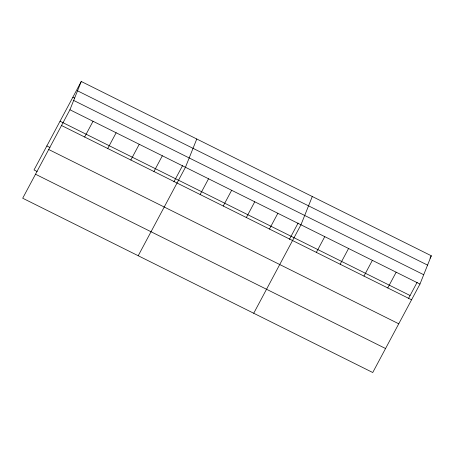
<?xml version="1.0" encoding="UTF-8"?>
<svg xmlns="http://www.w3.org/2000/svg" width="454" height="454" viewBox="0 0 454 454"><rect width="100%" height="100%" fill="white"/><g stroke="black" fill="none" stroke-linecap="round" stroke-linejoin="round"><path stroke-width="0.68" d="M69.933 109.766L81.26 81.482L431.3 255.778L419.973 284.056L372.74 372.518L22.7 198.222L69.933 109.766L419.973 284.056M196.775 138.998L185.448 167.282L138.215 255.738M312.29 196.514L300.957 224.798L253.724 313.254M81.26 81.482L34.027 169.944L37.154 171.499M84.631 137.006L93.036 121.269M107.734 148.509L116.139 132.772M130.837 160.012L139.242 144.276M153.94 171.516L162.345 155.779M173.905 181.827L182.604 165.54M200.14 194.522L208.551 178.785M223.243 206.025L231.648 190.288M246.346 217.534L254.751 201.792M269.449 229.037L277.854 213.295M289.419 239.349L298.113 223.056M316.353 252.39L324.763 236.648M340.159 264.239L348.564 248.503M363.96 276.094L372.365 260.352M387.761 287.944L396.166 272.201M408.43 298.607L417.13 282.314M430.006 258.195L431.3 255.778M77.526 90.817L427.56 265.108M72.856 97.224L74.728 98.16M73.673 100.43L423.707 274.721M60.047 121.224L410.081 295.514M61.528 125.503L411.568 299.799M46.841 145.95L49.963 147.499M48.714 149.502L398.754 323.793M35.514 174.228L385.548 348.519"/></g></svg>
